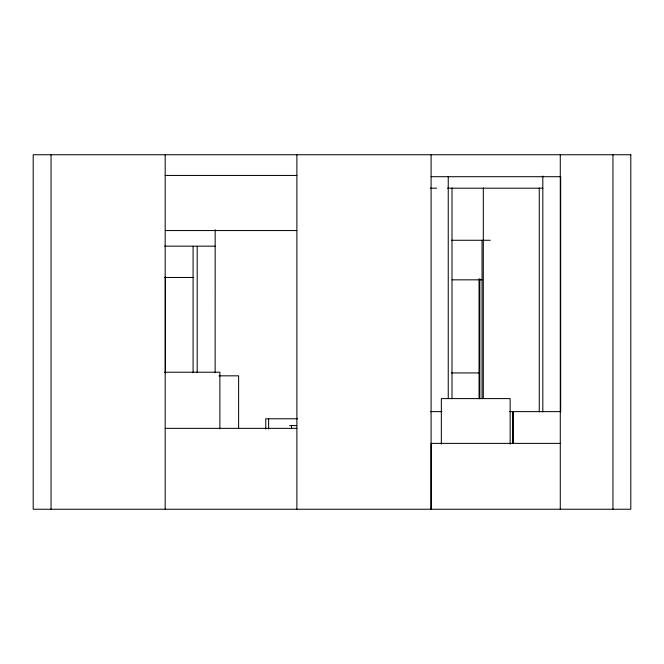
<?xml version="1.0" encoding="UTF-8"?>
<svg xmlns="http://www.w3.org/2000/svg" width="664" height="664" viewBox="0 0 664 664"><rect width="100%" height="100%" fill="white"/><g stroke="black" fill="none" stroke-linecap="round" stroke-linejoin="round"><path stroke-width="1" d="M165.178 175.445L296.883 175.445M431.094 176.699L560.283 176.699M430.43 188.194L436.621 188.194M447.503 188.194L542.82 188.194M165.353 230.549L296.758 230.549M451.561 240.268L490.256 240.268M164.589 246.161L215.177 246.161M164.564 277.452L193.606 277.452M452.084 279.834L482.047 279.834M164.606 372.222L219.875 372.222L219.875 428.886M451.561 372.936L479.566 372.936M218.962 375.832L238.617 375.832L238.617 428.57M430.587 411.622L441.884 411.622M509.637 411.622L512.716 411.622L512.716 443.477M560.54 411.622L513.264 411.622L513.264 443.477M297.655 418.776L265.758 418.776L265.758 429.06M289.57 425.607L296.675 425.607M165.178 428.355L296.883 428.355M560.283 443.378L431.094 443.378L431.094 509.238L431.094 154.753M612.963 154.753L612.963 509.238M560.657 176.516L560.657 411.804M560.283 154.753L560.283 509.238M542.82 176.035L542.82 411.887M539.268 187.92L539.268 411.887M510.143 444.1L510.143 398.599L441.344 398.599L441.344 444.1M483.317 187.92L483.317 398.549M482.047 240.268L482.047 398.674M479.84 278.872L479.84 398.707M479.059 278.872L479.059 398.707M452.001 187.92L452.001 398.334M448.241 176.516L448.241 398.334M296.883 154.753L296.883 509.238M291.513 425.607L291.513 428.703M268.621 418.776L268.621 429.06M215.177 229.727L215.136 372.77M197.208 246.477L197.208 372.687M193.083 246.46L193.083 372.687M165.377 276.78L165.377 372.861M165.178 154.753L165.178 509.238M51.037 154.753L51.037 509.238M630.8 154.753L33.2 154.753L33.2 509.238L630.8 509.238L630.8 154.753"/></g></svg>
